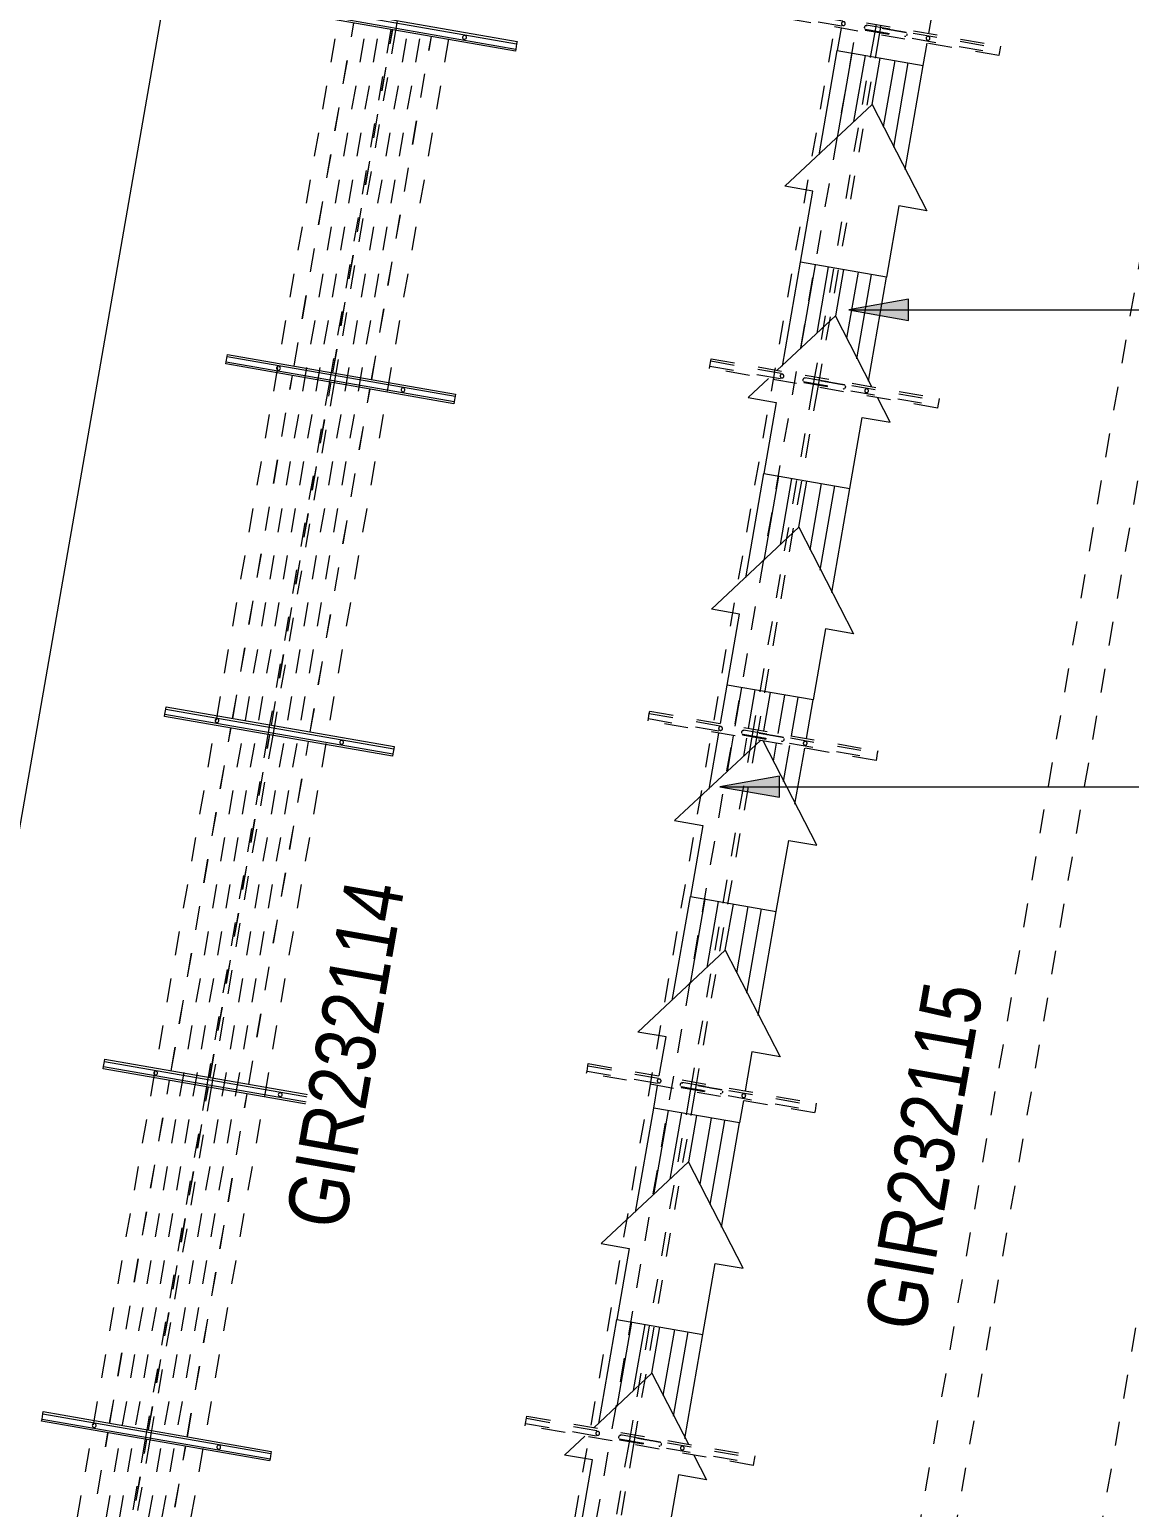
# Model space of a CAD drawing. Header units: metres. Extents: x 2 to 65, y 3 to 557.
# Drawn here: x 49.65 to 54.26, y 526.5 to 532.69 of the extents above; entities that cross this region are included whole.
import ezdxf

# ---------------------------------------------------------------- set-up
doc = ezdxf.new("R2010")
doc.units = ezdxf.units.M
doc.linetypes.add('Dashed', pattern=[0.0075, 0.005, -0.0025])
doc.linetypes.add('JacobsDash', pattern=[0.0045, 0.003, -0.0015])
doc.layers.get('Defpoints').update_dxf_attribs({"color": 41})
for name, color, linetype, lineweight in [('A-ANNO-DIMS', 7, 'Continuous', 9), ('A-DETL', 7, 'Continuous', 13), ('A-GENM', 7, 'Continuous', 35), ('G-ANNO-TEXT', 7, 'Continuous', 9), ('S-BEAM', 7, 'Continuous', 50), ('S-BEAM-HDLN', 7, 'JacobsDash', 18), ('S-BEAM-IDEN', 7, 'Continuous', 18)]:
    doc.layers.add(name, color=color, linetype=linetype, lineweight=lineweight)
doc.styles.add('Arial Narrow_5', font='ARIALN.TTF', dxfattribs={"height": 0.25})
doc.dimstyles.new('Dimension_Standard_O__mm__2', dxfattribs={"dimscale": 0.3048, "dimtxt": 0.255858, "dimasz": 0.82021, "dimexe": 0.787402, "dimexo": 0.492126, "dimgap": 0.492126, "dimtad": 1, "dimdec": 0, "dimlfac": 1000, "dimzin": 0, "dimdsep": 46, "dimtxsty": 'Arial Narrow_5', "dimsah": 1, "dimcen": 0.09, "dimaunit": 1, "dimadec": 4, "dimazin": 0, "dimtfac": 1, "dimtdec": 4, "dimtix": 1, "dimtmove": 2, "dimatfit": 3, "dimfxl": 1, "dimtvp": 1, "dimtfill": 1, "dimtolj": 1, "dimtzin": 0, "dimlwd": 18, "dimlwe": 18, "dimarcsym": 2})

# ---------------------------------------------------------------- blocks, each defined once
blk = doc.blocks.new('T2DPAA-T2D-C3S-SD-M2D-100010_250_dwg-40816791-DRG-2873251 - SERVICE SUPPORT GENERAL ARRANGEMENT PLAN')
at = {"color": 252, "lineweight": 18, "true_color": 0x888888}
for p, q in [((66.7778, -625.2241), (67.219, -625.1852)), ((65.8812, -625.3031), (66.3225, -625.2642)), ((66.8674, -625.2797), (67.2245, -625.2482)), ((66.9493, -625.3289), (67.2295, -625.3042)), ((64.9847, -625.3821), (65.4259, -625.3432)), ((65.9708, -625.3587), (66.328, -625.3272)), ((64.3665, -625.4366), (64.5294, -625.4222)), ((65.0743, -625.4377), (65.4315, -625.4063)), ((66.0528, -625.408), (66.333, -625.3833)), ((66.9604, -625.455), (67.2406, -625.4303)), ((64.0882, -625.4611), (64.3256, -625.4402)), ((64.372, -625.4996), (64.535, -625.4853)), ((65.1563, -625.487), (65.4364, -625.4623)), ((65.8942, -625.6876), (66.1424, -625.4636)), ((66.8883, -625.5178), (67.2455, -625.4863)), ((63.1917, -625.5401), (63.6329, -625.5013)), ((64.1778, -625.5168), (64.3312, -625.5032)), ((64.3769, -625.5557), (64.5399, -625.5413)), ((66.0639, -625.534), (66.3441, -625.5093)), ((66.8099, -625.5883), (67.2511, -625.5494)), ((62.2951, -625.6192), (62.7364, -625.5803)), ((63.2813, -625.5958), (63.6384, -625.5643)), ((64.2598, -625.566), (64.3361, -625.5593)), ((64.5455, -625.6043), (64.3824, -625.6187)), ((65.1674, -625.613), (65.4475, -625.5883)), ((65.9918, -625.5968), (66.349, -625.5654)), ((61.3986, -625.6982), (61.8398, -625.6593)), ((62.3847, -625.6748), (62.7419, -625.6433)), ((63.3632, -625.645), (63.6434, -625.6203)), ((64.3879, -625.6817), (64.551, -625.6674)), ((65.0953, -625.6759), (65.4525, -625.6444)), ((65.9133, -625.6673), (66.3546, -625.6284)), ((61.4882, -625.7538), (61.8454, -625.7223)), ((62.4667, -625.724), (62.7469, -625.6993)), ((64.1988, -625.7549), (64.352, -625.7414)), ((64.2709, -625.6921), (64.3471, -625.6853)), ((64.3928, -625.7378), (64.556, -625.7234)), ((65.0168, -625.7463), (65.458, -625.7074)), ((61.5702, -625.803), (61.8503, -625.7784)), ((63.3023, -625.8339), (63.6594, -625.8024)), ((63.3744, -625.7711), (63.6545, -625.7464)), ((64.1203, -625.8253), (64.3575, -625.8044)), ((64.3984, -625.8008), (64.5615, -625.7864)), ((61.6598, -625.8587), (61.4116, -626.0827)), ((62.4778, -625.8501), (62.758, -625.8254)), ((63.2238, -625.9043), (63.665, -625.8654)), ((61.5813, -625.9291), (61.8614, -625.9044)), ((62.4057, -625.9129), (62.7629, -625.8814)), ((61.5092, -625.9919), (61.8664, -625.9604)), ((62.3272, -625.9833), (62.7685, -625.9445)), ((61.4307, -626.0624), (61.8719, -626.0235))]:
    blk.add_line(p, q, dxfattribs=at)
at = {"color": 252, "lineweight": 18, "true_color": 0x888888, "flags": 128}
for points in [[(67.0389, -625.3846), (66.6663, -625.7209), (66.6558, -625.6018), (66.3546, -625.6284), (66.3225, -625.2642), (66.6237, -625.2377), (66.6132, -625.1186), (67.0389, -625.3846), (67.235, -625.3673)], [(67.3141, -625.1768), (67.2191, -625.1852), (67.2512, -625.5494), (67.346, -625.541)], [(65.8156, -625.2594), (65.7167, -625.1976), (65.7272, -625.3167), (65.426, -625.3432), (65.4581, -625.7074), (65.7593, -625.6809), (65.7698, -625.7999), (65.8561, -625.722)], [(65.2459, -625.5426), (64.8732, -625.8789), (64.8627, -625.7599), (64.5616, -625.7864), (64.5295, -625.4222), (64.8306, -625.3957), (64.8201, -625.2766), (65.2459, -625.5426), (65.442, -625.5253)], [(66.3385, -625.4463), (66.1424, -625.4636), (65.8592, -625.2866)], [(67.3868, -625.5374), (67.5523, -625.5228), (67.5628, -625.6419), (67.9355, -625.3055)], [(64.3411, -625.6164), (63.9236, -625.3557), (63.9341, -625.4747), (63.633, -625.5013), (63.6651, -625.8654), (63.9662, -625.8389), (63.9767, -625.958), (64.3419, -625.6283)], [(62.8723, -625.5683), (63.0376, -625.5537), (63.0271, -625.4347), (63.4528, -625.7006), (63.6489, -625.6834)], [(62.7524, -625.7624), (62.5563, -625.7797), (62.1306, -625.5137), (62.1411, -625.6327), (61.8399, -625.6593), (61.872, -626.0235), (62.1732, -625.9969), (62.1837, -626.116), (62.5563, -625.7797)], [(61.3735, -626.1171), (61.2871, -626.195), (61.2766, -626.0759), (60.9755, -626.1025), (60.9434, -625.7383), (61.2445, -625.7118), (61.234, -625.5927), (61.333, -625.6545)], [(62.8634, -625.9361), (62.7685, -625.9445), (62.7364, -625.5803), (62.8315, -625.5719)], [(61.3765, -625.6817), (61.6598, -625.8587), (61.8559, -625.8414)], [(63.4528, -625.7006), (63.0802, -626.037), (63.0697, -625.9179), (62.9042, -625.9325)]]:
    blk.add_lwpolyline(points, dxfattribs=at)
blk = doc.blocks.new('T2DPAA-T2D-PWC-SD-M2D-100001_ProposedDrainage_rvt-1-DRG-2873251 - SERVICE SUPPORT GENERAL ARRANGEMENT PLAN')
at = {"color": 252, "lineweight": 18, "true_color": 0x888888, "rotation": 75.11694444444437}
blk.add_blockref('T2DPAA-T2D-C3S-SD-M2D-100010_250_dwg-40816791-DRG-2873251 - SERVICE SUPPORT GENERAL ARRANGEMENT PLAN', (-1731.0833, 628.2185), dxfattribs=at)
blk = doc.blocks.new('T2DPAA-T2D-C3S-TT-XRF-100101_dwg-40805445-DRG-2873251 - SERVICE SUPPORT GENERAL ARRANGEMENT PLAN')
at = {"color": 191, "linetype": 'Dashed', "lineweight": 18, "true_color": 0xbf7fff}
for p, q in [((-223.1398, -615.6156), (-221.6864, -615.4886)), ((-223.1398, -615.6162), (-221.6863, -615.4891)), ((-224.6342, -615.7463), (-223.1807, -615.6192)), ((-224.6341, -615.7469), (-223.1806, -615.6198)), ((-223.1255, -615.78), (-221.672, -615.653)), ((-223.1254, -615.7806), (-221.672, -615.6535)), ((-226.1285, -615.8769), (-224.675, -615.7498)), ((-226.1284, -615.8775), (-224.6749, -615.7505)), ((-224.6198, -615.9106), (-223.1663, -615.7836)), ((-224.6197, -615.9113), (-223.1663, -615.7842)), ((-223.1111, -615.9444), (-221.6576, -615.8174)), ((-223.111, -615.945), (-221.6576, -615.8179)), ((-227.6228, -616.0075), (-226.1693, -615.8804)), ((-227.6227, -616.0082), (-226.1692, -615.8811)), ((-226.1141, -616.0412), (-224.6606, -615.9142)), ((-226.114, -616.0419), (-224.6606, -615.9148)), ((-224.6054, -616.075), (-223.1519, -615.948)), ((-224.6053, -616.0756), (-223.1519, -615.9485)), ((-229.1171, -616.1381), (-227.6636, -616.011)), ((-229.117, -616.1389), (-227.6635, -616.0118)), ((-227.6084, -616.1718), (-226.1549, -616.0448)), ((-227.6083, -616.1726), (-226.1549, -616.0455)), ((-226.0997, -616.2056), (-224.6462, -616.0786)), ((-226.0996, -616.2063), (-224.6462, -616.0792)), ((-229.1027, -616.3024), (-227.6492, -616.1754)), ((-229.1026, -616.3032), (-227.6492, -616.1762)), ((-227.594, -616.3362), (-226.1405, -616.2092)), ((-227.5939, -616.337), (-226.1405, -616.2099)), ((-229.0883, -616.4668), (-227.6348, -616.3398)), ((-229.0882, -616.4676), (-227.6348, -616.3405))]:
    blk.add_line(p, q, dxfattribs=at)
blk = doc.blocks.new('T2DPAA-T2D-PWC-TT-M2D-100010_ProposedITS_rvt-1-DRG-2873251 - SERVICE SUPPORT GENERAL ARRANGEMENT PLAN')
at = {"color": 191, "linetype": 'Dashed', "lineweight": 18, "true_color": 0xbf7fff, "rotation": 75.11694444444437}
blk.add_blockref('T2DPAA-T2D-C3S-TT-XRF-100101_dwg-40805445-DRG-2873251 - SERVICE SUPPORT GENERAL ARRANGEMENT PLAN', (-1649.5339, 905.0565), dxfattribs=at)
blk = doc.blocks.new('11_GEN_BR08_Type 3 Conduits_Support - 11_Type 2_6x100 Conduits-8968841-DRG-2873251 - SERVICE SUPPORT GENERAL ARRANGEMENT PLAN')
at = {"layer": 'A-GENM', "lineweight": 9}
for p, q in [((-0.485, 0.011), (-0.485, 0.0205)), ((-0.485, 0.0205), (0.485, 0.0205)), ((-0.485, -0.011), (-0.485, 0.011)), ((0.485, 0.011), (-0.485, 0.011)), ((0.485, 0.0205), (0.485, 0.011)), ((0.485, 0.011), (0.485, -0.011)), ((-0.485, -0.0205), (-0.485, -0.011)), ((0.485, -0.011), (-0.485, -0.011)), ((0.485, -0.0205), (-0.485, -0.0205)), ((0.485, -0.011), (0.485, -0.0205))]:
    blk.add_line(p, q, dxfattribs=at)
for centre, start, end in [((-0.265, 0), 90, 270), ((-0.265, 0), 270, 90), ((0.265, 0), 90, 270), ((0.265, 0), 270, 90)]:
    blk.add_arc(centre, 0.008, start, end, dxfattribs=at)
blk = doc.blocks.new('11_GEN_BR08_Utilities_Support - 11_GEN_8x100 COMMS-9336994-DRG-2873251 - SERVICE SUPPORT GENERAL ARRANGEMENT PLAN')
at = {"layer": 'A-GENM', "linetype": 'JacobsDash', "lineweight": 9}
for p, q in [((-0.485, 0.011), (-0.485, 0.0205)), ((-0.485, 0.0205), (0.485, 0.0205)), ((-0.485, -0.011), (-0.485, 0.011)), ((-0.485, 0.011), (0.485, 0.011)), ((0.485, 0.0205), (0.485, 0.011)), ((0.485, 0.011), (0.485, -0.011)), ((-0.485, -0.0205), (-0.485, -0.011)), ((-0.485, -0.011), (0.485, -0.011)), ((0.485, -0.0205), (-0.485, -0.0205)), ((0.485, -0.011), (0.485, -0.0205))]:
    blk.add_line(p, q, dxfattribs=at)
at = {"layer": 'A-GENM', "linetype": 'JacobsDash', "lineweight": 9, "flags": 128}
for points in [[(0.083, 0.008), (0.0829, 0.008), (0.0827, 0.008), (0.0824, 0.008), (0.0819, 0.008), (0.0813, 0.008), (0.0806, 0.008), (0.0798, 0.008), (0.0788, 0.008), (0.0777, 0.008), (0.0764, 0.008), (0.0751, 0.008), (0.0736, 0.008), (0.072, 0.008), (0.0703, 0.008), (0.0685, 0.008), (0.0666, 0.008), (0.0645, 0.008), (0.0624, 0.008), (0.0602, 0.008), (0.0578, 0.008), (0.0554, 0.008), (0.0529, 0.008), (0.0503, 0.008), (0.0476, 0.008), (0.0448, 0.008), (0.042, 0.008), (0.0391, 0.008), (0.0362, 0.008), (0.0331, 0.008), (0.0301, 0.008), (0.027, 0.008), (0.0238, 0.008), (0.0206, 0.008), (0.0174, 0.008), (0.0141, 0.008), (0.0108, 0.008), (0.0075, 0.008), (0.0042, 0.008), (0.0009, 0.008), (-0.0024, 0.008), (-0.0057, 0.008), (-0.009, 0.008), (-0.0123, 0.008), (-0.0156, 0.008), (-0.0189, 0.008), (-0.0221, 0.008), (-0.0253, 0.008), (-0.0284, 0.008), (-0.0315, 0.008), (-0.0345, 0.008), (-0.0375, 0.008), (-0.0405, 0.008), (-0.0433, 0.008), (-0.0461, 0.008), (-0.0488, 0.008), (-0.0515, 0.008), (-0.0541, 0.008), (-0.0565, 0.008), (-0.0589, 0.008), (-0.0612, 0.008), (-0.0634, 0.008), (-0.0655, 0.008), (-0.0675, 0.008), (-0.0694, 0.008), (-0.0711, 0.008), (-0.0728, 0.008), (-0.0743, 0.008), (-0.0757, 0.008), (-0.077, 0.008), (-0.0782, 0.008), (-0.0793, 0.008), (-0.0802, 0.008), (-0.081, 0.008), (-0.0816, 0.008), (-0.0822, 0.008), (-0.0826, 0.008), (-0.0828, 0.008), (-0.083, 0.008), (-0.083, 0.008)], [(-0.083, -0.008), (-0.0829, -0.008), (-0.0827, -0.008), (-0.0824, -0.008), (-0.0819, -0.008), (-0.0813, -0.008), (-0.0806, -0.008), (-0.0798, -0.008), (-0.0788, -0.008), (-0.0777, -0.008), (-0.0764, -0.008), (-0.0751, -0.008), (-0.0736, -0.008), (-0.072, -0.008), (-0.0703, -0.008), (-0.0685, -0.008), (-0.0666, -0.008), (-0.0645, -0.008), (-0.0624, -0.008), (-0.0602, -0.008), (-0.0578, -0.008), (-0.0554, -0.008), (-0.0529, -0.008), (-0.0503, -0.008), (-0.0476, -0.008), (-0.0448, -0.008), (-0.042, -0.008), (-0.0391, -0.008), (-0.0362, -0.008), (-0.0331, -0.008), (-0.0301, -0.008), (-0.027, -0.008), (-0.0238, -0.008), (-0.0206, -0.008), (-0.0174, -0.008), (-0.0141, -0.008), (-0.0108, -0.008), (-0.0075, -0.008), (-0.0042, -0.008), (-0.0009, -0.008), (0.0024, -0.008), (0.0057, -0.008), (0.009, -0.008), (0.0123, -0.008), (0.0156, -0.008), (0.0189, -0.008), (0.0221, -0.008), (0.0253, -0.008), (0.0284, -0.008), (0.0315, -0.008), (0.0345, -0.008), (0.0375, -0.008), (0.0405, -0.008), (0.0433, -0.008), (0.0461, -0.008), (0.0488, -0.008), (0.0515, -0.008), (0.0541, -0.008), (0.0565, -0.008), (0.0589, -0.008), (0.0612, -0.008), (0.0634, -0.008), (0.0655, -0.008), (0.0675, -0.008), (0.0694, -0.008), (0.0711, -0.008), (0.0728, -0.008), (0.0743, -0.008), (0.0757, -0.008), (0.077, -0.008), (0.0782, -0.008), (0.0793, -0.008), (0.0802, -0.008), (0.081, -0.008), (0.0816, -0.008), (0.0822, -0.008), (0.0826, -0.008), (0.0828, -0.008), (0.083, -0.008), (0.083, -0.008)]]:
    blk.add_lwpolyline(points, dxfattribs=at)
at = {"layer": 'A-GENM', "linetype": 'JacobsDash', "lineweight": 9}
for centre, start, end in [((-0.18, 0), 90, 270), ((-0.18, 0), 270, 90), ((-0.083, 0), 150, 180), ((-0.083, 0), 180, 210), ((-0.083, 0), 75, 135), ((0.083, 0), 60, 99.61192), ((0.083, 0), 0, 30), ((0.083, 0), 330, 0), ((0.18, 0), 90, 270), ((0.18, 0), 270, 90), ((-0.083, 0), 240, 279.61192), ((0.083, 0), 255, 300)]:
    blk.add_arc(centre, 0.008, start, end, dxfattribs=at)
blk = doc.blocks.new('11_GEN_BR08_Utilities_Support - 11_GEN_8x100 COMMS-9336970-DRG-2873251 - SERVICE SUPPORT GENERAL ARRANGEMENT PLAN')
at = {"layer": 'A-GENM', "linetype": 'JacobsDash', "lineweight": 9}
for p, q in [((-0.485, 0.011), (-0.485, 0.0205)), ((-0.485, 0.0205), (0.485, 0.0205)), ((-0.485, -0.011), (-0.485, 0.011)), ((-0.485, 0.011), (0.485, 0.011)), ((0.485, 0.0205), (0.485, 0.011)), ((0.485, 0.011), (0.485, -0.011)), ((-0.485, -0.0205), (-0.485, -0.011)), ((-0.485, -0.011), (0.485, -0.011)), ((0.485, -0.0205), (-0.485, -0.0205)), ((0.485, -0.011), (0.485, -0.0205))]:
    blk.add_line(p, q, dxfattribs=at)
at = {"layer": 'A-GENM', "linetype": 'JacobsDash', "lineweight": 9, "flags": 128}
for points in [[(0.083, 0.008), (0.0829, 0.008), (0.0827, 0.008), (0.0824, 0.008), (0.0819, 0.008), (0.0813, 0.008), (0.0806, 0.008), (0.0798, 0.008), (0.0788, 0.008), (0.0777, 0.008), (0.0764, 0.008), (0.0751, 0.008), (0.0736, 0.008), (0.072, 0.008), (0.0703, 0.008), (0.0685, 0.008), (0.0666, 0.008), (0.0645, 0.008), (0.0624, 0.008), (0.0602, 0.008), (0.0578, 0.008), (0.0554, 0.008), (0.0529, 0.008), (0.0503, 0.008), (0.0476, 0.008), (0.0448, 0.008), (0.042, 0.008), (0.0391, 0.008), (0.0362, 0.008), (0.0331, 0.008), (0.0301, 0.008), (0.027, 0.008), (0.0238, 0.008), (0.0206, 0.008), (0.0174, 0.008), (0.0141, 0.008), (0.0108, 0.008), (0.0075, 0.008), (0.0042, 0.008), (0.0009, 0.008), (-0.0024, 0.008), (-0.0057, 0.008), (-0.009, 0.008), (-0.0123, 0.008), (-0.0156, 0.008), (-0.0189, 0.008), (-0.0221, 0.008), (-0.0253, 0.008), (-0.0284, 0.008), (-0.0315, 0.008), (-0.0345, 0.008), (-0.0375, 0.008), (-0.0405, 0.008), (-0.0433, 0.008), (-0.0461, 0.008), (-0.0488, 0.008), (-0.0515, 0.008), (-0.0541, 0.008), (-0.0565, 0.008), (-0.0589, 0.008), (-0.0612, 0.008), (-0.0634, 0.008), (-0.0655, 0.008), (-0.0675, 0.008), (-0.0694, 0.008), (-0.0711, 0.008), (-0.0728, 0.008), (-0.0743, 0.008), (-0.0757, 0.008), (-0.077, 0.008), (-0.0782, 0.008), (-0.0793, 0.008), (-0.0802, 0.008), (-0.081, 0.008), (-0.0816, 0.008), (-0.0822, 0.008), (-0.0826, 0.008), (-0.0828, 0.008), (-0.083, 0.008), (-0.083, 0.008)], [(-0.083, -0.008), (-0.0829, -0.008), (-0.0827, -0.008), (-0.0824, -0.008), (-0.0819, -0.008), (-0.0813, -0.008), (-0.0806, -0.008), (-0.0798, -0.008), (-0.0788, -0.008), (-0.0777, -0.008), (-0.0764, -0.008), (-0.0751, -0.008), (-0.0736, -0.008), (-0.072, -0.008), (-0.0703, -0.008), (-0.0685, -0.008), (-0.0666, -0.008), (-0.0645, -0.008), (-0.0624, -0.008), (-0.0602, -0.008), (-0.0578, -0.008), (-0.0554, -0.008), (-0.0529, -0.008), (-0.0503, -0.008), (-0.0476, -0.008), (-0.0448, -0.008), (-0.042, -0.008), (-0.0391, -0.008), (-0.0362, -0.008), (-0.0331, -0.008), (-0.0301, -0.008), (-0.027, -0.008), (-0.0238, -0.008), (-0.0206, -0.008), (-0.0174, -0.008), (-0.0141, -0.008), (-0.0108, -0.008), (-0.0075, -0.008), (-0.0042, -0.008), (-0.0009, -0.008), (0.0024, -0.008), (0.0057, -0.008), (0.009, -0.008), (0.0123, -0.008), (0.0156, -0.008), (0.0189, -0.008), (0.0221, -0.008), (0.0253, -0.008), (0.0284, -0.008), (0.0315, -0.008), (0.0345, -0.008), (0.0375, -0.008), (0.0405, -0.008), (0.0433, -0.008), (0.0461, -0.008), (0.0488, -0.008), (0.0515, -0.008), (0.0541, -0.008), (0.0565, -0.008), (0.0589, -0.008), (0.0612, -0.008), (0.0634, -0.008), (0.0655, -0.008), (0.0675, -0.008), (0.0694, -0.008), (0.0711, -0.008), (0.0728, -0.008), (0.0743, -0.008), (0.0757, -0.008), (0.077, -0.008), (0.0782, -0.008), (0.0793, -0.008), (0.0802, -0.008), (0.081, -0.008), (0.0816, -0.008), (0.0822, -0.008), (0.0826, -0.008), (0.0828, -0.008), (0.083, -0.008), (0.083, -0.008)]]:
    blk.add_lwpolyline(points, dxfattribs=at)
at = {"layer": 'A-GENM', "linetype": 'JacobsDash', "lineweight": 9}
for centre, start, end in [((-0.18, 0), 90, 270), ((-0.18, 0), 270, 90), ((-0.083, 0), 150, 180), ((-0.083, 0), 180, 210), ((-0.083, 0), 75, 135), ((0.083, 0), 60, 99.61192), ((0.083, 0), 0, 30), ((0.083, 0), 330, 0), ((0.18, 0), 90, 270), ((0.18, 0), 270, 90), ((-0.083, 0), 240, 279.61192), ((0.083, 0), 255, 300)]:
    blk.add_arc(centre, 0.008, start, end, dxfattribs=at)
blk = doc.blocks.new('11_GEN_BR08_Utilities_Support - 11_GEN_8x100 COMMS-9336950-DRG-2873251 - SERVICE SUPPORT GENERAL ARRANGEMENT PLAN')
at = {"layer": 'A-GENM', "linetype": 'JacobsDash', "lineweight": 9}
for p, q in [((-0.485, 0.011), (-0.485, 0.0205)), ((-0.485, 0.0205), (0.485, 0.0205)), ((-0.485, -0.011), (-0.485, 0.011)), ((-0.485, 0.011), (0.485, 0.011)), ((0.485, 0.0205), (0.485, 0.011)), ((0.485, 0.011), (0.485, -0.011)), ((-0.485, -0.0205), (-0.485, -0.011)), ((-0.485, -0.011), (0.485, -0.011)), ((0.485, -0.0205), (-0.485, -0.0205)), ((0.485, -0.011), (0.485, -0.0205))]:
    blk.add_line(p, q, dxfattribs=at)
at = {"layer": 'A-GENM', "linetype": 'JacobsDash', "lineweight": 9, "flags": 128}
for points in [[(0.083, 0.008), (0.0829, 0.008), (0.0827, 0.008), (0.0824, 0.008), (0.0819, 0.008), (0.0813, 0.008), (0.0806, 0.008), (0.0798, 0.008), (0.0788, 0.008), (0.0777, 0.008), (0.0764, 0.008), (0.0751, 0.008), (0.0736, 0.008), (0.072, 0.008), (0.0703, 0.008), (0.0685, 0.008), (0.0666, 0.008), (0.0645, 0.008), (0.0624, 0.008), (0.0602, 0.008), (0.0578, 0.008), (0.0554, 0.008), (0.0529, 0.008), (0.0503, 0.008), (0.0476, 0.008), (0.0448, 0.008), (0.042, 0.008), (0.0391, 0.008), (0.0362, 0.008), (0.0331, 0.008), (0.0301, 0.008), (0.027, 0.008), (0.0238, 0.008), (0.0206, 0.008), (0.0174, 0.008), (0.0141, 0.008), (0.0108, 0.008), (0.0075, 0.008), (0.0042, 0.008), (0.0009, 0.008), (-0.0024, 0.008), (-0.0057, 0.008), (-0.009, 0.008), (-0.0123, 0.008), (-0.0156, 0.008), (-0.0189, 0.008), (-0.0221, 0.008), (-0.0253, 0.008), (-0.0284, 0.008), (-0.0315, 0.008), (-0.0345, 0.008), (-0.0375, 0.008), (-0.0405, 0.008), (-0.0433, 0.008), (-0.0461, 0.008), (-0.0488, 0.008), (-0.0515, 0.008), (-0.0541, 0.008), (-0.0565, 0.008), (-0.0589, 0.008), (-0.0612, 0.008), (-0.0634, 0.008), (-0.0655, 0.008), (-0.0675, 0.008), (-0.0694, 0.008), (-0.0711, 0.008), (-0.0728, 0.008), (-0.0743, 0.008), (-0.0757, 0.008), (-0.077, 0.008), (-0.0782, 0.008), (-0.0793, 0.008), (-0.0802, 0.008), (-0.081, 0.008), (-0.0816, 0.008), (-0.0822, 0.008), (-0.0826, 0.008), (-0.0828, 0.008), (-0.083, 0.008), (-0.083, 0.008)], [(-0.083, -0.008), (-0.0829, -0.008), (-0.0827, -0.008), (-0.0824, -0.008), (-0.0819, -0.008), (-0.0813, -0.008), (-0.0806, -0.008), (-0.0798, -0.008), (-0.0788, -0.008), (-0.0777, -0.008), (-0.0764, -0.008), (-0.0751, -0.008), (-0.0736, -0.008), (-0.072, -0.008), (-0.0703, -0.008), (-0.0685, -0.008), (-0.0666, -0.008), (-0.0645, -0.008), (-0.0624, -0.008), (-0.0602, -0.008), (-0.0578, -0.008), (-0.0554, -0.008), (-0.0529, -0.008), (-0.0503, -0.008), (-0.0476, -0.008), (-0.0448, -0.008), (-0.042, -0.008), (-0.0391, -0.008), (-0.0362, -0.008), (-0.0331, -0.008), (-0.0301, -0.008), (-0.027, -0.008), (-0.0238, -0.008), (-0.0206, -0.008), (-0.0174, -0.008), (-0.0141, -0.008), (-0.0108, -0.008), (-0.0075, -0.008), (-0.0042, -0.008), (-0.0009, -0.008), (0.0024, -0.008), (0.0057, -0.008), (0.009, -0.008), (0.0123, -0.008), (0.0156, -0.008), (0.0189, -0.008), (0.0221, -0.008), (0.0253, -0.008), (0.0284, -0.008), (0.0315, -0.008), (0.0345, -0.008), (0.0375, -0.008), (0.0405, -0.008), (0.0433, -0.008), (0.0461, -0.008), (0.0488, -0.008), (0.0515, -0.008), (0.0541, -0.008), (0.0565, -0.008), (0.0589, -0.008), (0.0612, -0.008), (0.0634, -0.008), (0.0655, -0.008), (0.0675, -0.008), (0.0694, -0.008), (0.0711, -0.008), (0.0728, -0.008), (0.0743, -0.008), (0.0757, -0.008), (0.077, -0.008), (0.0782, -0.008), (0.0793, -0.008), (0.0802, -0.008), (0.081, -0.008), (0.0816, -0.008), (0.0822, -0.008), (0.0826, -0.008), (0.0828, -0.008), (0.083, -0.008), (0.083, -0.008)]]:
    blk.add_lwpolyline(points, dxfattribs=at)
at = {"layer": 'A-GENM', "linetype": 'JacobsDash', "lineweight": 9}
for centre, start, end in [((-0.18, 0), 90, 270), ((-0.18, 0), 270, 90), ((-0.083, 0), 150, 180), ((-0.083, 0), 180, 210), ((-0.083, 0), 75, 135), ((0.083, 0), 60, 99.61192), ((0.083, 0), 0, 30), ((0.083, 0), 330, 0), ((0.18, 0), 90, 270), ((0.18, 0), 270, 90), ((-0.083, 0), 240, 279.61192), ((0.083, 0), 255, 300)]:
    blk.add_arc(centre, 0.008, start, end, dxfattribs=at)
blk = doc.blocks.new('11_GEN_BR08_Utilities_Support - 11_GEN_8x100 COMMS-9336930-DRG-2873251 - SERVICE SUPPORT GENERAL ARRANGEMENT PLAN')
at = {"layer": 'A-GENM', "linetype": 'JacobsDash', "lineweight": 9}
for p, q in [((-0.485, 0.011), (-0.485, 0.0205)), ((-0.485, 0.0205), (0.485, 0.0205)), ((-0.485, -0.011), (-0.485, 0.011)), ((-0.485, 0.011), (0.485, 0.011)), ((0.485, 0.0205), (0.485, 0.011)), ((0.485, 0.011), (0.485, -0.011)), ((-0.485, -0.0205), (-0.485, -0.011)), ((-0.485, -0.011), (0.485, -0.011)), ((0.485, -0.0205), (-0.485, -0.0205)), ((0.485, -0.011), (0.485, -0.0205))]:
    blk.add_line(p, q, dxfattribs=at)
at = {"layer": 'A-GENM', "linetype": 'JacobsDash', "lineweight": 9, "flags": 128}
for points in [[(0.083, 0.008), (0.0829, 0.008), (0.0827, 0.008), (0.0824, 0.008), (0.0819, 0.008), (0.0813, 0.008), (0.0806, 0.008), (0.0798, 0.008), (0.0788, 0.008), (0.0777, 0.008), (0.0764, 0.008), (0.0751, 0.008), (0.0736, 0.008), (0.072, 0.008), (0.0703, 0.008), (0.0685, 0.008), (0.0666, 0.008), (0.0645, 0.008), (0.0624, 0.008), (0.0602, 0.008), (0.0578, 0.008), (0.0554, 0.008), (0.0529, 0.008), (0.0503, 0.008), (0.0476, 0.008), (0.0448, 0.008), (0.042, 0.008), (0.0391, 0.008), (0.0362, 0.008), (0.0331, 0.008), (0.0301, 0.008), (0.027, 0.008), (0.0238, 0.008), (0.0206, 0.008), (0.0174, 0.008), (0.0141, 0.008), (0.0108, 0.008), (0.0075, 0.008), (0.0042, 0.008), (0.0009, 0.008), (-0.0024, 0.008), (-0.0057, 0.008), (-0.009, 0.008), (-0.0123, 0.008), (-0.0156, 0.008), (-0.0189, 0.008), (-0.0221, 0.008), (-0.0253, 0.008), (-0.0284, 0.008), (-0.0315, 0.008), (-0.0345, 0.008), (-0.0375, 0.008), (-0.0405, 0.008), (-0.0433, 0.008), (-0.0461, 0.008), (-0.0488, 0.008), (-0.0515, 0.008), (-0.0541, 0.008), (-0.0565, 0.008), (-0.0589, 0.008), (-0.0612, 0.008), (-0.0634, 0.008), (-0.0655, 0.008), (-0.0675, 0.008), (-0.0694, 0.008), (-0.0711, 0.008), (-0.0728, 0.008), (-0.0743, 0.008), (-0.0757, 0.008), (-0.077, 0.008), (-0.0782, 0.008), (-0.0793, 0.008), (-0.0802, 0.008), (-0.081, 0.008), (-0.0816, 0.008), (-0.0822, 0.008), (-0.0826, 0.008), (-0.0828, 0.008), (-0.083, 0.008), (-0.083, 0.008)], [(-0.083, -0.008), (-0.0829, -0.008), (-0.0827, -0.008), (-0.0824, -0.008), (-0.0819, -0.008), (-0.0813, -0.008), (-0.0806, -0.008), (-0.0798, -0.008), (-0.0788, -0.008), (-0.0777, -0.008), (-0.0764, -0.008), (-0.0751, -0.008), (-0.0736, -0.008), (-0.072, -0.008), (-0.0703, -0.008), (-0.0685, -0.008), (-0.0666, -0.008), (-0.0645, -0.008), (-0.0624, -0.008), (-0.0602, -0.008), (-0.0578, -0.008), (-0.0554, -0.008), (-0.0529, -0.008), (-0.0503, -0.008), (-0.0476, -0.008), (-0.0448, -0.008), (-0.042, -0.008), (-0.0391, -0.008), (-0.0362, -0.008), (-0.0331, -0.008), (-0.0301, -0.008), (-0.027, -0.008), (-0.0238, -0.008), (-0.0206, -0.008), (-0.0174, -0.008), (-0.0141, -0.008), (-0.0108, -0.008), (-0.0075, -0.008), (-0.0042, -0.008), (-0.0009, -0.008), (0.0024, -0.008), (0.0057, -0.008), (0.009, -0.008), (0.0123, -0.008), (0.0156, -0.008), (0.0189, -0.008), (0.0221, -0.008), (0.0253, -0.008), (0.0284, -0.008), (0.0315, -0.008), (0.0345, -0.008), (0.0375, -0.008), (0.0405, -0.008), (0.0433, -0.008), (0.0461, -0.008), (0.0488, -0.008), (0.0515, -0.008), (0.0541, -0.008), (0.0565, -0.008), (0.0589, -0.008), (0.0612, -0.008), (0.0634, -0.008), (0.0655, -0.008), (0.0675, -0.008), (0.0694, -0.008), (0.0711, -0.008), (0.0728, -0.008), (0.0743, -0.008), (0.0757, -0.008), (0.077, -0.008), (0.0782, -0.008), (0.0793, -0.008), (0.0802, -0.008), (0.081, -0.008), (0.0816, -0.008), (0.0822, -0.008), (0.0826, -0.008), (0.0828, -0.008), (0.083, -0.008), (0.083, -0.008)]]:
    blk.add_lwpolyline(points, dxfattribs=at)
at = {"layer": 'A-GENM', "linetype": 'JacobsDash', "lineweight": 9}
for centre, start, end in [((-0.18, 0), 90, 270), ((-0.18, 0), 270, 90), ((-0.083, 0), 150, 180), ((-0.083, 0), 180, 210), ((-0.083, 0), 75, 135), ((0.083, 0), 60, 99.61192), ((0.083, 0), 0, 30), ((0.083, 0), 330, 0), ((0.18, 0), 90, 270), ((0.18, 0), 270, 90), ((-0.083, 0), 240, 279.61192), ((0.083, 0), 255, 300)]:
    blk.add_arc(centre, 0.008, start, end, dxfattribs=at)
blk = doc.blocks.new('11_GEN_BR08_Utilities_Support - 11_GEN_8x100 COMMS-9336909-DRG-2873251 - SERVICE SUPPORT GENERAL ARRANGEMENT PLAN')
at = {"layer": 'A-GENM', "linetype": 'JacobsDash', "lineweight": 9}
for p, q in [((-0.485, 0.011), (-0.485, 0.0205)), ((-0.485, 0.0205), (0.485, 0.0205)), ((-0.485, -0.011), (-0.485, 0.011)), ((-0.485, 0.011), (0.485, 0.011)), ((0.485, 0.0205), (0.485, 0.011)), ((0.485, 0.011), (0.485, -0.011)), ((-0.485, -0.0205), (-0.485, -0.011)), ((-0.485, -0.011), (0.485, -0.011)), ((0.485, -0.0205), (-0.485, -0.0205)), ((0.485, -0.011), (0.485, -0.0205))]:
    blk.add_line(p, q, dxfattribs=at)
at = {"layer": 'A-GENM', "linetype": 'JacobsDash', "lineweight": 9, "flags": 128}
for points in [[(0.083, 0.008), (0.0829, 0.008), (0.0827, 0.008), (0.0824, 0.008), (0.0819, 0.008), (0.0813, 0.008), (0.0806, 0.008), (0.0798, 0.008), (0.0788, 0.008), (0.0777, 0.008), (0.0764, 0.008), (0.0751, 0.008), (0.0736, 0.008), (0.072, 0.008), (0.0703, 0.008), (0.0685, 0.008), (0.0666, 0.008), (0.0645, 0.008), (0.0624, 0.008), (0.0602, 0.008), (0.0578, 0.008), (0.0554, 0.008), (0.0529, 0.008), (0.0503, 0.008), (0.0476, 0.008), (0.0448, 0.008), (0.042, 0.008), (0.0391, 0.008), (0.0362, 0.008), (0.0331, 0.008), (0.0301, 0.008), (0.027, 0.008), (0.0238, 0.008), (0.0206, 0.008), (0.0174, 0.008), (0.0141, 0.008), (0.0108, 0.008), (0.0075, 0.008), (0.0042, 0.008), (0.0009, 0.008), (-0.0024, 0.008), (-0.0057, 0.008), (-0.009, 0.008), (-0.0123, 0.008), (-0.0156, 0.008), (-0.0189, 0.008), (-0.0221, 0.008), (-0.0253, 0.008), (-0.0284, 0.008), (-0.0315, 0.008), (-0.0345, 0.008), (-0.0375, 0.008), (-0.0405, 0.008), (-0.0433, 0.008), (-0.0461, 0.008), (-0.0488, 0.008), (-0.0515, 0.008), (-0.0541, 0.008), (-0.0565, 0.008), (-0.0589, 0.008), (-0.0612, 0.008), (-0.0634, 0.008), (-0.0655, 0.008), (-0.0675, 0.008), (-0.0694, 0.008), (-0.0711, 0.008), (-0.0728, 0.008), (-0.0743, 0.008), (-0.0757, 0.008), (-0.077, 0.008), (-0.0782, 0.008), (-0.0793, 0.008), (-0.0802, 0.008), (-0.081, 0.008), (-0.0816, 0.008), (-0.0822, 0.008), (-0.0826, 0.008), (-0.0828, 0.008), (-0.083, 0.008), (-0.083, 0.008)], [(-0.083, -0.008), (-0.0829, -0.008), (-0.0827, -0.008), (-0.0824, -0.008), (-0.0819, -0.008), (-0.0813, -0.008), (-0.0806, -0.008), (-0.0798, -0.008), (-0.0788, -0.008), (-0.0777, -0.008), (-0.0764, -0.008), (-0.0751, -0.008), (-0.0736, -0.008), (-0.072, -0.008), (-0.0703, -0.008), (-0.0685, -0.008), (-0.0666, -0.008), (-0.0645, -0.008), (-0.0624, -0.008), (-0.0602, -0.008), (-0.0578, -0.008), (-0.0554, -0.008), (-0.0529, -0.008), (-0.0503, -0.008), (-0.0476, -0.008), (-0.0448, -0.008), (-0.042, -0.008), (-0.0391, -0.008), (-0.0362, -0.008), (-0.0331, -0.008), (-0.0301, -0.008), (-0.027, -0.008), (-0.0238, -0.008), (-0.0206, -0.008), (-0.0174, -0.008), (-0.0141, -0.008), (-0.0108, -0.008), (-0.0075, -0.008), (-0.0042, -0.008), (-0.0009, -0.008), (0.0024, -0.008), (0.0057, -0.008), (0.009, -0.008), (0.0123, -0.008), (0.0156, -0.008), (0.0189, -0.008), (0.0221, -0.008), (0.0253, -0.008), (0.0284, -0.008), (0.0315, -0.008), (0.0345, -0.008), (0.0375, -0.008), (0.0405, -0.008), (0.0433, -0.008), (0.0461, -0.008), (0.0488, -0.008), (0.0515, -0.008), (0.0541, -0.008), (0.0565, -0.008), (0.0589, -0.008), (0.0612, -0.008), (0.0634, -0.008), (0.0655, -0.008), (0.0675, -0.008), (0.0694, -0.008), (0.0711, -0.008), (0.0728, -0.008), (0.0743, -0.008), (0.0757, -0.008), (0.077, -0.008), (0.0782, -0.008), (0.0793, -0.008), (0.0802, -0.008), (0.081, -0.008), (0.0816, -0.008), (0.0822, -0.008), (0.0826, -0.008), (0.0828, -0.008), (0.083, -0.008), (0.083, -0.008)]]:
    blk.add_lwpolyline(points, dxfattribs=at)
at = {"layer": 'A-GENM', "linetype": 'JacobsDash', "lineweight": 9}
for centre, start, end in [((-0.18, 0), 90, 270), ((-0.18, 0), 270, 90), ((-0.083, 0), 150, 180), ((-0.083, 0), 180, 210), ((-0.083, 0), 75, 135), ((0.083, 0), 60, 99.61192), ((0.083, 0), 0, 30), ((0.083, 0), 330, 0), ((0.18, 0), 90, 270), ((0.18, 0), 270, 90), ((-0.083, 0), 240, 279.61192), ((0.083, 0), 255, 300)]:
    blk.add_arc(centre, 0.008, start, end, dxfattribs=at)
blk = doc.blocks.new('06_SFR_GCT_Girder_SuperT_BR08Edge_CS - Super T - 1815-6539906-DRG-2873251 - SERVICE SUPPORT GENERAL ARRANGEMENT PLAN')
at = {"layer": 'S-BEAM', "color": 252, "linetype": 'JacobsDash', "lineweight": 9, "true_color": 0x888888}
for p, q in [((-1111.4779, 532.6938), (-1111.7284, 531.2564)), ((-1111.7354, 531.2161), (-1111.9858, 529.7787)), ((-1111.9928, 529.7383), (-1112.2432, 528.301)), ((-1112.2503, 528.2606), (-1112.5007, 526.8232)), ((-1112.5077, 526.7828), (-1112.7581, 525.3455))]:
    blk.add_line(p, q, dxfattribs=at)
at = {"layer": 'S-BEAM-HDLN', "color": 252, "lineweight": 9, "true_color": 0x888888}
for p, q in [((-1111.7284, 531.2564), (-1111.7354, 531.2161)), ((-1111.9858, 529.7787), (-1111.9928, 529.7384)), ((-1112.2433, 528.3009), (-1112.2503, 528.2606)), ((-1112.5007, 526.8232), (-1112.5077, 526.7829))]:
    blk.add_line(p, q, dxfattribs=at)
blk = doc.blocks.new('06_SFR_GCT_Girder_SuperT_BR08Edge_CS - Super T - 1815-6271143-DRG-2873251 - SERVICE SUPPORT GENERAL ARRANGEMENT PLAN')
at = {"layer": 'S-BEAM', "color": 252, "linetype": 'JacobsDash', "lineweight": 9, "true_color": 0x888888}
for p, q in [((-1111.458, 532.6903), (-1111.7084, 531.253)), ((-1109.4512, 532.6753), (-1109.7016, 531.238)), ((-1111.7154, 531.2126), (-1111.9658, 529.7752)), ((-1109.7086, 531.1976), (-1109.959, 529.7602)), ((-1111.9729, 529.7348), (-1112.2233, 528.2975)), ((-1109.9661, 529.7198), (-1110.2165, 528.2825)), ((-1112.2303, 528.2571), (-1112.4807, 526.8197)), ((-1110.2235, 528.2421), (-1110.4739, 526.8048)), ((-1112.4878, 526.7793), (-1112.7382, 525.342)), ((-1110.4809, 526.7644), (-1110.7314, 525.327))]:
    blk.add_line(p, q, dxfattribs=at)
at = {"layer": 'S-BEAM-HDLN', "color": 252, "lineweight": 9, "true_color": 0x888888}
for p, q in [((-1111.4509, 532.7307), (-1111.458, 532.6904)), ((-1109.4441, 532.7157), (-1109.4511, 532.6754)), ((-1111.7084, 531.2529), (-1111.7154, 531.2126)), ((-1109.7016, 531.2379), (-1109.7086, 531.1976)), ((-1111.9658, 529.7752), (-1111.9728, 529.7349)), ((-1109.959, 529.7601), (-1109.966, 529.7198)), ((-1112.2233, 528.2974), (-1112.2303, 528.2571)), ((-1110.2165, 528.2824), (-1110.2235, 528.2422)), ((-1112.4807, 526.8197), (-1112.4877, 526.7794)), ((-1110.4739, 526.8047), (-1110.4809, 526.7644))]:
    blk.add_line(p, q, dxfattribs=at)
blk = doc.blocks.new('06_SFR_GCT_Girder_SuperT_BR08Edge_CS - Super T - 1815-6255747-DRG-2873251 - SERVICE SUPPORT GENERAL ARRANGEMENT PLAN')
at = {"layer": 'S-BEAM', "color": 252, "linetype": 'JacobsDash', "lineweight": 9, "true_color": 0x888888}
for p, q in [((-1105.3354, 544.5889), (-1111.5078, 509.1606)), ((-1109.4312, 532.6718), (-1109.6816, 531.2345)), ((-1109.6886, 531.1941), (-1109.939, 529.7567)), ((-1109.9461, 529.7163), (-1110.1965, 528.279)), ((-1110.2035, 528.2386), (-1110.454, 526.8013)), ((-1110.461, 526.7609), (-1110.7114, 525.3235))]:
    blk.add_line(p, q, dxfattribs=at)
at = {"layer": 'S-BEAM-HDLN', "color": 252, "lineweight": 9, "true_color": 0x888888}
for p, q in [((-1109.4241, 532.7122), (-1109.4312, 532.6719)), ((-1109.6816, 531.2344), (-1109.6886, 531.1942)), ((-1109.9391, 529.7567), (-1109.9461, 529.7164)), ((-1110.1965, 528.279), (-1110.2035, 528.2387)), ((-1110.454, 526.8012), (-1110.461, 526.7609))]:
    blk.add_line(p, q, dxfattribs=at)
blk = doc.blocks.new('DIMBLOCK17-DRG-2873251 - SERVICE SUPPORT GENERAL ARRANGEMENT PLAN')
at = {"layer": 'A-ANNO-DIMS', "color": 0, "lineweight": 18, "transparency": 16777216}
for p, q in [((52.4175, 543.3015), (51.8174, 543.4061)), ((52.0109, 543.1186), (49.0848, 526.3229)), ((46.4081, 510.9588), (48.6603, 523.8862)), ((46.7289, 510.6492), (46.1288, 510.7537))]:
    blk.add_line(p, q, dxfattribs=at)
at = {"layer": 'A-ANNO-DIMS', "color": 0, "transparency": 16777216}
for points in [[(51.9699, 543.1258), (52.052, 543.1115), (52.0538, 543.3649)], [(46.3671, 510.966), (46.4492, 510.9517), (46.3652, 510.7125)]]:
    blk.add_solid(points, dxfattribs=at)
at = {"layer": 'Defpoints', "color": 0, "transparency": 16777216}
for p in [(52.5652, 543.2758), (46.3652, 510.7125), (46.8766, 510.6234)]:
    blk.add_point(p, dxfattribs=at)
at = {"layer": 'A-ANNO-DIMS', "color": 0, "lineweight": 18, "transparency": 16777216, "insert": (48.1802, 523.887), "char_height": 0.25, "width": 2.636553, "attachment_point": 1, "rotation": 80.11728, "line_spacing_factor": 0.974696, "style": 'Arial Narrow_5', "bg_fill": 3, "box_fill_scale": 1.1, "bg_fill_color": 256, "bg_fill_true_color": 13158600, "bg_fill_transparency": 0}
blk.add_mtext('\\A1;2000 MAX CTRS', dxfattribs=at)

msp = doc.modelspace()

# ---------------------------------------------------------------- hatches: boundary and pattern name
at = {"layer": 'G-ANNO-TEXT'}
for points in [[(53.0878, 531.5187), (53.3378, 531.4746), (53.3378, 531.5627)], [(52.5473, 529.5187), (52.7973, 529.4746), (52.7973, 529.5627)]]:
    msp.add_hatch(color=256, dxfattribs=at).paths.add_polyline_path(points)

# ---------------------------------------------------------------- linework, layer by layer
at = {"layer": 'A-DETL', "color": 191, "linetype": 'JacobsDash', "true_color": 0xbf7fff}
for p, q in [((53.2679, 546.0536), (46.1677, 505.2986)), ((53.3898, 546.0536), (46.2895, 505.2986)), ((53.4456, 546.0536), (46.3454, 505.2986)), ((53.5674, 546.0536), (46.4672, 505.2986)), ((53.6232, 546.0536), (46.523, 505.2986)), ((53.745, 546.0536), (46.6448, 505.2986))]:
    msp.add_line(p, q, dxfattribs=at)
at = {"layer": 'A-DETL', "color": 8, "linetype": 'JacobsDash', "lineweight": 18, "true_color": 0x808080}
for p, q in [((56.412, 543.8065), (50.5351, 510.0746)), ((56.5639, 543.8054), (50.6734, 509.9947))]:
    msp.add_line(p, q, dxfattribs=at)
at = {"layer": 'A-DETL', "color": 1, "linetype": 'JacobsDash', "true_color": 0xff0000}
for p, q in [((53.2598, 534.0344), (49.0442, 509.8374)), ((53.3485, 534.0189), (49.1216, 509.7572))]:
    msp.add_line(p, q, dxfattribs=at)
at = {"layer": 'G-ANNO-TEXT'}
for p, q in [((53.3378, 531.5627), (53.0878, 531.5187)), ((53.3378, 531.4746), (53.3378, 531.5627)), ((53.0878, 531.5187), (53.3378, 531.4746)), ((53.0878, 531.5187), (57.5253, 531.5187)), ((52.7973, 529.5627), (52.5473, 529.5187)), ((52.5473, 529.5187), (52.7973, 529.4746)), ((52.5473, 529.5187), (57.5253, 529.5187)), ((52.7973, 529.4746), (52.7973, 529.5627))]:
    msp.add_line(p, q, dxfattribs=at)

# ---------------------------------------------------------------- block references
at = {"color": 252, "lineweight": 5, "true_color": 0x888888}
msp.add_blockref('T2DPAA-T2D-PWC-SD-M2D-100001_ProposedDrainage_rvt-1-DRG-2873251 - SERVICE SUPPORT GENERAL ARRANGEMENT PLAN', (1162.6465, 0), dxfattribs=at)
at = {"lineweight": 5}
msp.add_blockref('T2DPAA-T2D-PWC-TT-M2D-100010_ProposedITS_rvt-1-DRG-2873251 - SERVICE SUPPORT GENERAL ARRANGEMENT PLAN', (1162.6465, 0), dxfattribs=at)
at = {"layer": 'A-GENM', "lineweight": 9, "rotation": 170.1172754219587}
for p in [(51.2162, 532.7063), (50.9587, 531.2286), (50.7013, 529.7508), (50.4438, 528.2731), (50.1864, 526.7953)]:
    msp.add_blockref('11_GEN_BR08_Type 3 Conduits_Support - 11_Type 2_6x100 Conduits-8968841-DRG-2873251 - SERVICE SUPPORT GENERAL ARRANGEMENT PLAN', p, dxfattribs=at)
at = {"layer": 'A-GENM', "linetype": 'JacobsDash', "lineweight": 9, "rotation": 350.1172754134132}
for name, p in [('11_GEN_BR08_Utilities_Support - 11_GEN_8x100 COMMS-9336994-DRG-2873251 - SERVICE SUPPORT GENERAL ARRANGEMENT PLAN', (53.2428, 532.6879)), ('11_GEN_BR08_Utilities_Support - 11_GEN_8x100 COMMS-9336970-DRG-2873251 - SERVICE SUPPORT GENERAL ARRANGEMENT PLAN', (52.9854, 531.2101)), ('11_GEN_BR08_Utilities_Support - 11_GEN_8x100 COMMS-9336950-DRG-2873251 - SERVICE SUPPORT GENERAL ARRANGEMENT PLAN', (52.7279, 529.7323)), ('11_GEN_BR08_Utilities_Support - 11_GEN_8x100 COMMS-9336930-DRG-2873251 - SERVICE SUPPORT GENERAL ARRANGEMENT PLAN', (52.4705, 528.2546)), ('11_GEN_BR08_Utilities_Support - 11_GEN_8x100 COMMS-9336909-DRG-2873251 - SERVICE SUPPORT GENERAL ARRANGEMENT PLAN', (52.213, 526.7769))]:
    msp.add_blockref(name, p, dxfattribs=at)
at = {"layer": 'S-BEAM-HDLN', "color": 252, "lineweight": 9, "true_color": 0x888888}
for name in ['06_SFR_GCT_Girder_SuperT_BR08Edge_CS - Super T - 1815-6539906-DRG-2873251 - SERVICE SUPPORT GENERAL ARRANGEMENT PLAN', '06_SFR_GCT_Girder_SuperT_BR08Edge_CS - Super T - 1815-6271143-DRG-2873251 - SERVICE SUPPORT GENERAL ARRANGEMENT PLAN', '06_SFR_GCT_Girder_SuperT_BR08Edge_CS - Super T - 1815-6255747-DRG-2873251 - SERVICE SUPPORT GENERAL ARRANGEMENT PLAN']:
    msp.add_blockref(name, (1162.6465, 0), dxfattribs=at)

# ---------------------------------------------------------------- next in the draw order: texts
at = {"layer": 'S-BEAM-IDEN', "lineweight": 9, "char_height": 0.25, "attachment_point": 1, "rotation": 80, "style": 'Arial Narrow_5', "bg_fill": 3, "box_fill_scale": 1, "bg_fill_color": 256, "bg_fill_true_color": 13158600, "bg_fill_transparency": 0}
for s, insert in [('GIR232114', (50.7259, 527.6983)), ('GIR232115', (53.1518, 527.2705))]:
    msp.add_mtext(s, dxfattribs=dict(at, insert=insert))

# ---------------------------------------------------------------- next in the draw order: dimensions: what is measured, and where the dimension line sits
at = {"layer": 'A-ANNO-DIMS', "lineweight": 18}
dim = msp.add_linear_dim(base=(46.3652, 510.7125), p1=(52.5652, 543.2758), p2=(46.8766, 510.6234), angle=80.11728, text='2000 MAX CTRS', dimstyle='Dimension_Standard_O__mm__2', override={"dimpost": '<>', "dimfxl": 33.144202}, dxfattribs=at)
dim.commit()
dim.dimension.update_dxf_attribs({"geometry": 'DIMBLOCK17-DRG-2873251 - SERVICE SUPPORT GENERAL ARRANGEMENT PLAN', "text_midpoint": (48.5707, 525.1571), "dimtype": 160, "text_rotation": 80.11728})

doc.saveas('drawing.dxf')
